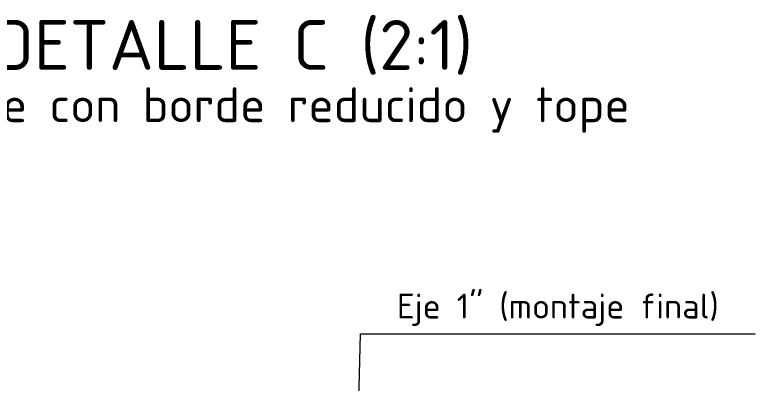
# Model space of a CAD drawing. Header units: millimetres. Extents: x 0 to 2382, y 0 to 420.
# Drawn here: x 908 to 982.3, y 163.7 to 200.7 of the extents above; entities that cross this region are included whole.
import ezdxf
from ezdxf.enums import TextEntityAlignment as Align

# ---------------------------------------------------------------- set-up
doc = ezdxf.new("R2010")
doc.units = ezdxf.units.MM
doc.layers.add('06-TEXTO', color=7, linetype='CONTINUOUS', lineweight=25)
doc.layers.add('08-FINA', color=5, linetype='CONTINUOUS', lineweight=18)
doc.styles.add('ISO3098', font='isocpeur.ttf')

msp = doc.modelspace()

# ---------------------------------------------------------------- linework, layer by layer
at = {"layer": '08-FINA'}
for p, q in [((941.56, 116.833), (942.725, 168.667)), ((942.725, 168.667), (982.325, 168.667))]:
    msp.add_line(p, q, dxfattribs=at)

# ---------------------------------------------------------------- texts
at = {"layer": '06-TEXTO', "style": 'ISO3098'}
for s, height, p in [('DETALLE C (2:1)', 5, (929.833, 197.667)), ('Casquete con borde reducido y tope', 3.5, (929.833, 191.667))]:
    msp.add_text(s, height=height, dxfattribs=at).set_placement(p, align=Align.MIDDLE_CENTER)
msp.add_text('Eje 1" (montaje final)', height=2.5, dxfattribs=at).set_placement((962.525, 169.467), align=Align.BOTTOM_CENTER)

doc.saveas('drawing.dxf')
